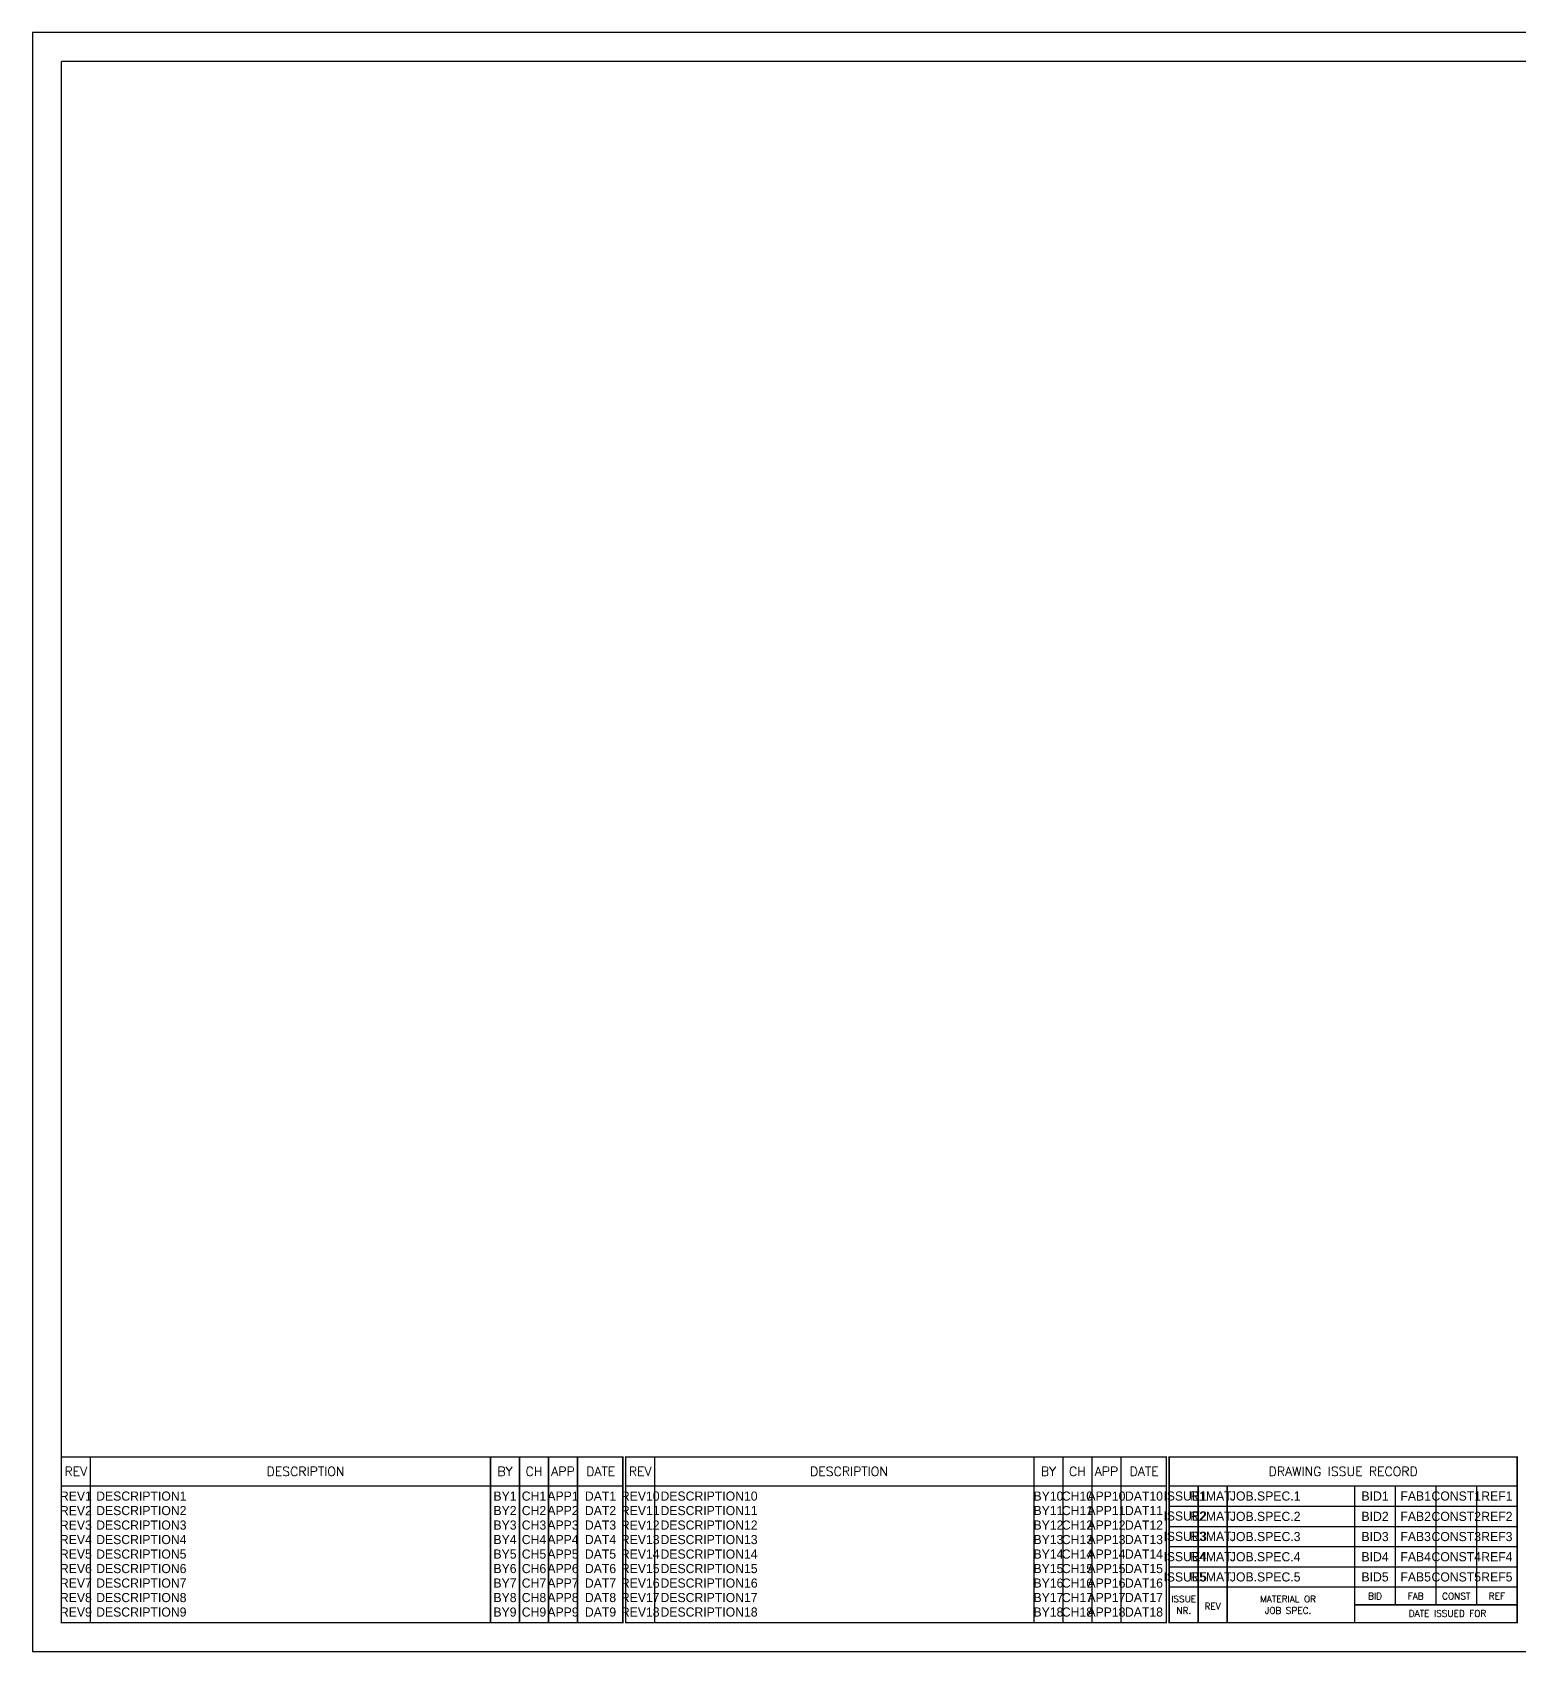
# Model space of a CAD drawing. Header units: millimetres. Extents: x 0 to 840, y 0 to 558.
# Drawn here: x 0 to 512, y 0 to 558 of the extents above; entities that cross this region are included whole.
import ezdxf
from ezdxf.enums import TextEntityAlignment as Align

# ---------------------------------------------------------------- set-up
doc = ezdxf.new("R2010")
doc.units = ezdxf.units.MM
doc.layers.add('TITEL', color=7, linetype='Continuous')
doc.styles.add('ROMAND', font='romand')

msp = doc.modelspace()

# ---------------------------------------------------------------- linework, layer by layer
at = {"transparency": 33554687}
for p, q in [((840, 558.5), (0, 558.5)), ((0, 558.5), (0, 0)), ((392, 50.13), (512, 50.13)), ((392, 43.17), (512, 43.17)), ((392, 36.21), (512, 36.21)), ((392, 29.25), (512, 29.25)), ((0, 0), (840, 0))]:
    msp.add_line(p, q, dxfattribs=at)
at = {"transparency": 33554687, "const_width": 0.5}
for points in [[(203.6, 10), (10, 10), (10, 67.15), (203.6, 67.15), (203.6, 9.75)], [(20, 67.29), (20, 10.15)], [(157.97, 67.29), (157.97, 10.15)], [(167.97, 67.29), (167.97, 10.15)], [(177.97, 67.29), (177.97, 10.15)], [(187.97, 67.29), (187.97, 10.15)], [(391, 10), (204.6, 10), (204.6, 67.15), (391, 67.15), (391, 9.75)], [(214.6, 67.29), (214.6, 10.15)], [(345.37, 67.29), (345.37, 10.15)], [(355.37, 67.29), (355.37, 10.15)], [(365.37, 67.29), (365.37, 10.15)], [(375.37, 67.29), (375.37, 10.15)], [(512, 67.15), (392, 67.15), (392, 10), (512, 10), (512, 67.15)], [(203.6, 57.15), (10, 57.15)], [(391, 57.15), (204.6, 57.15)], [(512, 57.15), (392, 57.15)], [(402, 57.15), (402, 10)], [(412, 57.15), (412, 10)], [(456, 57.15), (456, 10)], [(470, 57.15), (470, 16.15)], [(470, 57.15), (470, 16.15)], [(484, 57.15), (484, 16.15)], [(498, 57.15), (498, 16.15)], [(392, 22.29), (512, 22.29)], [(456, 16.15), (512, 16.15)]]:
    msp.add_lwpolyline(points, dxfattribs=at)
at = {"layer": 'TITEL', "transparency": 33554687}
for p in [(830, 548.5), (10, 10)]:
    msp.add_line(p, (10, 548.5), dxfattribs=at)

# ---------------------------------------------------------------- texts
at = {"transparency": 33554687, "attachment_point": 5, "style": 'ROMAND'}
for s, width, insert, char_height in [('REV', 10.5961, (15, 62.15), 3.15), ('DESCRIPTION', 10.5961, (94.2, 62.15), 3.15), ('BY', 10.5961, (162.97, 62.15), 3.15), ('CH', 10.5961, (172.97, 62.15), 3.15), ('APP', 10.5961, (182.97, 62.15), 3.15), ('DATE', 10.5961, (195.97, 62.15), 3.15), ('REV', 10.5961, (209.6, 62.15), 3.15), ('DESCRIPTION', 10.5961, (281.6, 62.15), 3.15), ('BY', 10.5961, (350.37, 62.15), 3.15), ('CH', 10.5961, (360.37, 62.15), 3.15), ('APP', 10.5961, (370.37, 62.15), 3.15), ('DATE', 10.5961, (383.37, 62.15), 3.15), ('DRAWING ISSUE RECORD', 90.4945, (452, 62.15), 3.15), ('ISSUE', 10.5961, (397, 18.15), 2.25), ('REV', 10.5961, (407, 15.66), 2.25), ('MATERIAL OR', 37.8108, (433, 18.15), 2.25), ('BID', 2.4234, (463, 19.15), 2.25), ('FAB', 2.4234, (477, 19.15), 2.25), ('CONST', 2.4234, (491, 19.15), 2.25), ('REF', 2.4234, (505, 19.15), 2.25), ('NR.', 10.5961, (397.05, 14.16), 2.25), ('JOB SPEC.', 35.6216, (433, 14.16), 2.25), ('DATE ISSUED FOR', 40.7216, (488, 13.16), 2.25)]:
    msp.add_mtext_dynamic_manual_height_columns(s, width=width, gutter_width=11.25, heights=[0], dxfattribs=dict(at, insert=insert, char_height=char_height))
at = {"transparency": 33554687}
for tag, p in [('REV1', (15, 53.65)), ('REV10', (209.6, 53.65)), ('ISSUE1', (397.5, 53.67)), ('R1MAT.', (407, 53.67)), ('REV2', (15, 48.65)), ('REV3', (15, 43.65)), ('REV11', (209.6, 48.65)), ('REV12', (209.6, 43.65)), ('ISSUE2', (397.5, 46.77)), ('R2MAT.', (407, 46.77)), ('REV4', (15, 38.65)), ('REV13', (209.6, 38.65)), ('ISSUE3', (397.5, 39.77)), ('R3MAT.', (407, 39.77)), ('REV5', (15, 33.65)), ('REV14', (209.6, 33.65)), ('ISSUE4', (397.5, 32.77)), ('R4MAT.', (407, 32.77)), ('REV6', (15, 28.65)), ('REV15', (209.6, 28.65)), ('REV7', (15, 23.65)), ('REV16', (209.6, 23.65)), ('ISSUE5', (397.5, 25.77)), ('R5MAT.', (407, 25.77)), ('REV8', (15, 18.65)), ('REV17', (209.6, 18.65)), ('REV9', (15, 13.65)), ('REV18', (209.6, 13.65))]:
    msp.add_attdef(tag, text='XXX', height=3.15, dxfattribs=at).set_placement(p, align=Align.MIDDLE)
for tag, p in [('DESCRIPTION1', (22, 53.65)), ('DESCRIPTION2', (22, 48.65)), ('DESCRIPTION10', (216.6, 53.65)), ('DESCRIPTION11', (216.6, 48.65)), ('JOB.SPEC.1', (412.94, 53.67)), ('DESCRIPTION3', (22, 43.65)), ('DESCRIPTION12', (216.6, 43.65)), ('JOB.SPEC.2', (412.94, 46.65)), ('DESCRIPTION4', (22, 38.65)), ('DESCRIPTION13', (216.6, 38.65)), ('JOB.SPEC.3', (412.94, 39.69)), ('DESCRIPTION5', (22, 33.65)), ('DESCRIPTION14', (216.6, 33.65)), ('JOB.SPEC.4', (412.94, 32.73)), ('DESCRIPTION6', (22, 28.65)), ('DESCRIPTION15', (216.6, 28.65)), ('DESCRIPTION7', (22, 23.65)), ('DESCRIPTION16', (216.6, 23.65)), ('JOB.SPEC.5', (412.94, 25.77)), ('DESCRIPTION8', (22, 18.65)), ('DESCRIPTION17', (216.6, 18.65)), ('DESCRIPTION9', (22, 13.65)), ('DESCRIPTION18', (216.6, 13.65))]:
    msp.add_attdef(tag, text='XXX', height=3.15, dxfattribs=at).set_placement(p, align=Align.MIDDLE_LEFT)
for tag, p in [('BY1', (162.97, 53.65)), ('BY2', (162.97, 48.65)), ('CH1', (172.97, 53.65)), ('CH2', (172.97, 48.65)), ('APP1', (182.97, 53.65)), ('APP2', (182.97, 48.65)), ('DAT1', (195.91, 53.65)), ('DAT2', (195.91, 48.65)), ('BY10', (350.37, 53.65)), ('CH10', (360.37, 53.65)), ('CH11', (360.37, 48.65)), ('APP10', (370.37, 53.65)), ('DAT10', (383.31, 53.65)), ('BID1', (463, 53.67)), ('FAB1', (477, 53.67)), ('CONST1', (491, 53.67)), ('REF1', (505, 53.67)), ('BY3', (162.97, 43.65)), ('CH3', (172.97, 43.65)), ('APP3', (182.97, 43.65)), ('DAT3', (195.91, 43.65)), ('BY11', (350.37, 48.65)), ('BY12', (350.37, 43.65)), ('CH12', (360.37, 43.65)), ('APP11', (370.37, 48.65)), ('APP12', (370.37, 43.65)), ('DAT11', (383.31, 48.65)), ('DAT12', (383.31, 43.65)), ('BID2', (463, 46.65)), ('FAB2', (477, 46.65)), ('CONST2', (491, 46.65)), ('REF2', (505, 46.65)), ('BY4', (162.97, 38.65)), ('CH4', (172.97, 38.65)), ('APP4', (182.97, 38.65)), ('DAT4', (195.91, 38.65)), ('BY13', (350.37, 38.65)), ('CH13', (360.37, 38.65)), ('APP13', (370.37, 38.65)), ('DAT13', (383.31, 38.65)), ('BID3', (463, 39.69)), ('FAB3', (477, 39.69)), ('CONST3', (491, 39.69)), ('REF3', (505, 39.69)), ('BY5', (162.97, 33.65)), ('CH5', (172.97, 33.65)), ('APP5', (182.97, 33.65)), ('DAT5', (195.91, 33.65)), ('BY14', (350.37, 33.65)), ('CH14', (360.37, 33.65)), ('APP14', (370.37, 33.65)), ('DAT14', (383.31, 33.65)), ('BID4', (463, 32.73)), ('FAB4', (477, 32.73)), ('CONST4', (491, 32.73)), ('REF4', (505, 32.73)), ('BY6', (162.97, 28.65)), ('CH6', (172.97, 28.65)), ('APP6', (182.97, 28.65)), ('DAT6', (195.91, 28.65)), ('BY15', (350.37, 28.65)), ('CH15', (360.37, 28.65)), ('APP15', (370.37, 28.65)), ('DAT15', (383.31, 28.65)), ('BY7', (162.97, 23.65)), ('CH7', (172.97, 23.65)), ('APP7', (182.97, 23.65)), ('DAT7', (195.91, 23.65)), ('BY16', (350.37, 23.65)), ('CH16', (360.37, 23.65)), ('APP16', (370.37, 23.65)), ('DAT16', (383.31, 23.65)), ('BID5', (463, 25.77)), ('FAB5', (477, 25.77)), ('CONST5', (491, 25.77)), ('REF5', (505, 25.77)), ('BY8', (162.97, 18.65)), ('CH8', (172.97, 18.65)), ('APP8', (182.97, 18.65)), ('DAT8', (195.91, 18.65)), ('BY17', (350.37, 18.65)), ('CH17', (360.37, 18.65)), ('APP17', (370.37, 18.65)), ('DAT17', (383.31, 18.65)), ('BY9', (162.97, 13.65)), ('CH9', (172.97, 13.65)), ('APP9', (182.97, 13.65)), ('DAT9', (195.91, 13.65)), ('BY18', (350.37, 13.65)), ('CH18', (360.37, 13.65)), ('APP18', (370.37, 13.65)), ('DAT18', (383.31, 13.65))]:
    msp.add_attdef(tag, text='XXX', height=3.15, dxfattribs=at).set_placement(p, align=Align.MIDDLE_CENTER)

doc.saveas('drawing.dxf')
